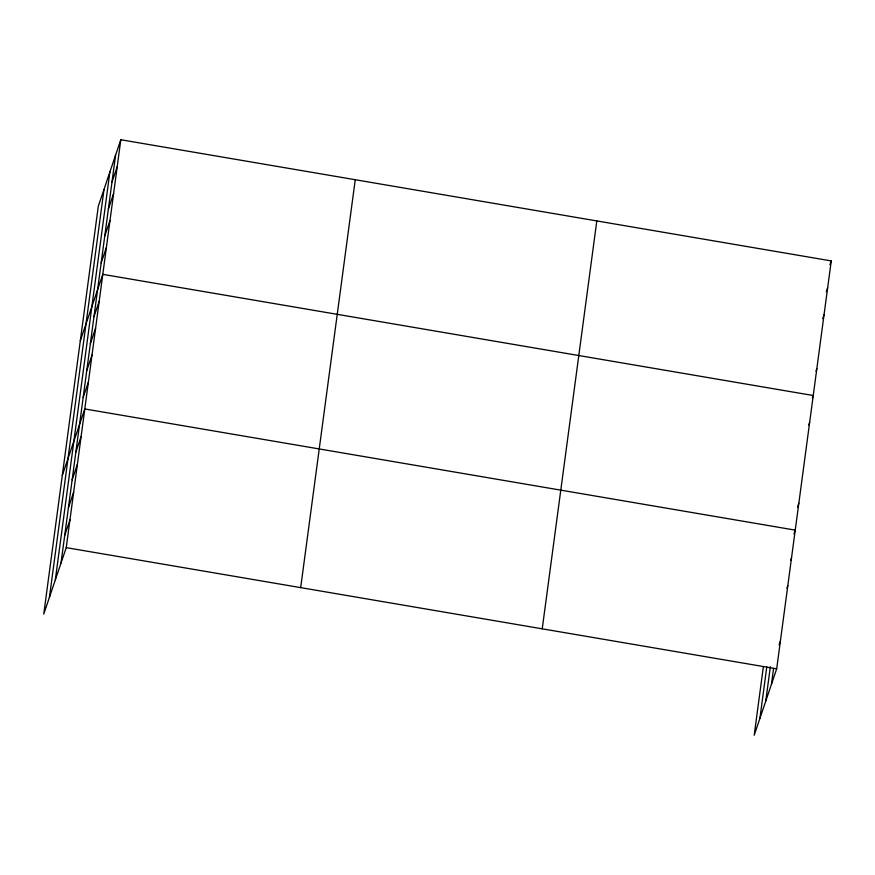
<?xml version="1.0" encoding="UTF-8"?>
<svg xmlns="http://www.w3.org/2000/svg" width="875" height="875" viewBox="0 0 875 875"><rect width="100%" height="100%" fill="white"/><g stroke="black" fill="none" stroke-linecap="round" stroke-linejoin="round"><path stroke-width="1.31" d="M49.448 597.253L104.016 189.35M55.311 579.917L109.878 172.014M61.009 563.084L115.577 155.181M120.805 139.738L98.317 206.183L43.75 614.086L66.237 547.641L120.805 139.738L831.25 260.914L776.683 668.817L754.195 735.263L763.383 666.586M300.683 587.628L355.25 179.725M542.237 628.83L596.805 220.927M759.894 718.441L766.784 666.925M765.756 701.094L770.35 666.75M771.455 684.261L773.577 668.413M111.978 182.098L117.206 166.655M108.369 209.027L113.597 193.583M104.77 235.944L109.998 220.5M101.172 262.872L106.4 247.417M80.303 340.791L102.802 274.345L813.247 395.522L812.372 398.092M93.964 316.706L99.192 301.262M90.366 343.634L95.594 328.191M86.767 370.552L91.995 355.108M83.169 397.48L88.397 382.036M62.3 475.398L84.787 408.953L795.233 530.13L793.931 533.991M75.852 452.134L81.08 436.691M72.144 479.872L77.372 464.428M68.436 507.609L73.664 492.166M64.728 535.347L69.956 519.903M829.948 264.775L831.25 260.914M826.339 291.692L827.652 287.831M822.741 318.62L824.042 314.759M815.97 371.175L816.845 368.594M808.773 425.02L809.638 422.439M797.53 507.073L798.842 503.212M790.661 560.448L791.525 557.867M786.942 588.186L787.817 585.605M779.089 644.941L780.402 641.08M66.237 547.641L776.683 668.817"/></g></svg>
